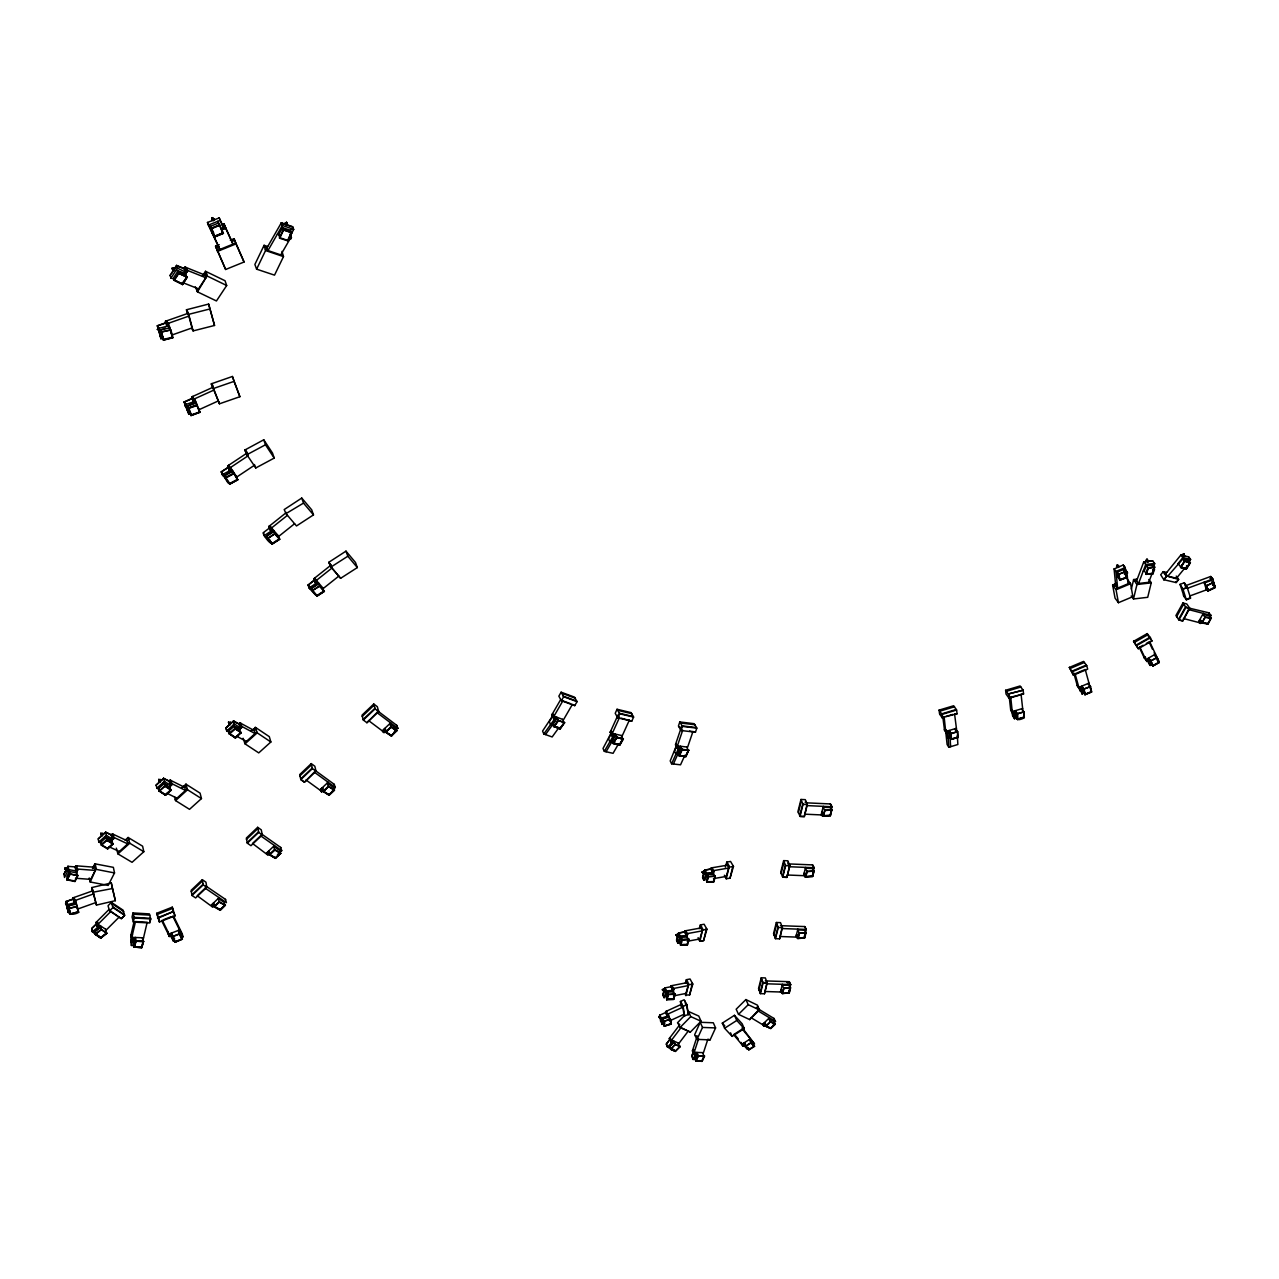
<?xml version="1.0" encoding="UTF-8"?>
<svg xmlns="http://www.w3.org/2000/svg" width="1279" height="1279" viewBox="0 0 1279 1279"><rect width="100%" height="100%" fill="white"/><g stroke="black" fill="none" stroke-linecap="round" stroke-linejoin="round"><path stroke-width="1.5" d="M1184.082 554.542L1184.69 556.109L1182.116 554.862L1183.714 553.663C1182.643 555.406 1186.384 557.58 1182.611 554.67M1184.13 555.869L1183.714 553.663M1184.29 556.413L1180.757 555.166L1182.915 557.564L1190.573 559.403L1188.719 562.392M212.442 218.325L212.09 220.548L212.218 217.654L214.408 219.62L212.218 217.654M213.465 220.787L213.209 219.237M133.016 912.934L132.073 916.995L133.368 922.063L149.755 922.99L150.714 918.93L149.371 913.893L133.016 912.934L134.311 917.986L133.368 922.063M133.991 922.015L130.81 935.7L131.641 939.777L133.112 939.857M130.746 942.255L131.897 937.347L143.536 937.827M132.169 937.203L130.794 942.063L131.401 945.453L133.448 945.565L135.366 937.395L136.166 941.232L143.184 941.6L142.369 937.763M133.448 945.565L134.871 939.521M142.784 941.024L147.197 922.223L135.494 921.567L131.705 937.859L135.206 938.051M1131.355 588.995L1133.658 579.547L1137.223 579.131M1148.798 579.499L1151.228 582.856L1147.711 597.309L1133.498 598.972L1136.951 584.503L1133.658 579.547M1146.24 574.271L1147.823 567.748L1154.585 566.965L1153.146 573.695L1146.24 574.271L1153.146 573.695M1146.384 574.463L1147.966 567.94L1154.745 567.157M1148.126 567.7L1146.671 574.031L1144.273 570.93L1146.272 565.67L1152.411 564.982L1154.266 567.348L1148.11 568.052L1146.272 565.67M1152.555 565.158L1152.923 563.639L1152.411 564.982M1153.738 567.46L1154.713 563.447L1145.744 564.455L1143.746 561.881L1152.715 560.873L1154.681 563.623M1152.699 573.536L1154.282 567.013M1153.003 573.504L1154.585 566.965M783.643 860.623L780.75 872.198L782.732 877.202L786.953 877.362L789.862 865.787L787.864 860.799L783.643 860.623L785.626 865.611L782.732 877.202L786.953 877.362L789.687 865.068M781.117 873.637L784.011 862.062M800.974 799.455L797.968 811.446L800.03 816.386L804.315 816.578L807.337 804.587L805.274 799.647L800.974 799.455L803.036 804.379L800.03 816.386L804.315 816.578L807.145 803.867M798.352 812.852L801.357 800.862M782.556 876.483L785.45 864.892M788.232 862.238L787.816 863.885L812.693 864.908L814.163 867.754L812.677 873.541M799.839 815.666L802.844 803.676M761.245 977.795L758.543 988.571L760.397 993.639L764.474 993.767L767.208 982.991L765.338 977.923L761.245 977.795L763.115 982.848L760.397 993.639M805.226 802.78L805.658 801.07M758.879 990.026L761.581 979.234M776.353 922.495L773.539 933.638L775.458 938.674L779.614 938.818L782.444 927.675L780.494 922.639L776.353 922.495L778.287 927.515L775.458 938.674M773.891 935.077L776.705 923.934M760.222 992.904L762.939 982.128M775.298 937.939L778.112 926.795M767.032 982.256L764.474 993.767M787.193 874.996L803.484 875.667L805.594 867.402M812.581 876.003L804.651 876.611L804.123 873.189L805.882 876.611L807.177 871.335M804.651 876.611L804.811 873.221M821.118 814.915L823.308 806.362M805.482 876.818L806.873 871.367L814.036 871.015L812.629 876.467L805.482 876.818L812.629 876.467M805.594 877.026L806.873 871.367M823.18 815.954L830.439 815.65L822.301 815.842L821.773 812.357L823.596 815.746L824.939 810.278M822.301 815.842L822.477 812.389M823.292 816.162L824.635 810.294L831.782 809.783L830.439 815.65M780.446 991.992L782.428 984.302L790.71 984.574L789.767 988.155M782.524 992.856L781.117 992.024L781.037 989.69L782.7 993.175L783.915 988.251M781.549 992.936L781.709 989.722M779.838 936.5L795.826 937.075L797.888 929.13M797.952 937.939L796.513 937.107L796.449 934.693L798.16 938.146L799.423 933.062M812.213 876.275L813.556 871.079L812.229 868.521L805.386 868.233L807.161 871.654L813.588 871.143M812.517 876.259L814.036 871.015M782.412 993.575L783.627 988.283L790.55 987.836L789.223 992.92L782.412 993.575L789.175 992.472M796.961 938.019L797.121 934.725M797.872 938.562L799.119 933.094L806.154 932.695L799.231 933.302L797.872 938.562L804.779 937.939L806.042 932.487M830.854 811.254L832.021 806.761L830.487 803.947L807.145 802.876M830.023 815.458L831.414 810.071M830.327 815.442L831.782 809.783M789.303 989.946L788.759 991.321M788.823 992.728L790.086 987.884M790.438 987.628L789.223 992.92M804.827 934.997L804.283 936.404M805.322 933.142L806.282 929.433L804.843 926.572L780.446 925.676M804.363 937.747L805.674 932.743M677.582 935.509L677.63 936.788L677.039 935.429M681.707 942.319L677.806 943.055L676.511 940.113L678.525 933.015L684.777 931.879M677.998 943.007L676.687 940.081L678.717 932.983L684.729 932.039L685.064 930.856M664.025 988.843L663.481 990.458L662.346 989.594L664.025 988.843L662.65 990.33L662.346 989.594M666.279 990.841L665 987.868L663.034 994.742L664.121 997.732L662.858 994.79L664.824 987.916L670.979 986.717M677.806 943.055L679.836 935.94L678.525 933.015M687.766 933.526L686.871 937.011L679.437 937.363L680.972 937.091L679.581 941.952L680.78 944.653L682.219 939.473M664.121 997.732L666.087 990.857L664.824 987.916M688.981 939.154L687.542 944.717L680.476 945.069L681.915 939.489L689.093 939.362L681.835 939.729M687.351 981.121L688.646 984.047L685.432 995.014L689.589 994.998L692.802 984.047L690.052 978.995L686.375 979.698L686.887 982.704L671.075 985.773L670.804 986.749L672.083 985.709L673.697 989.466L673.026 991.833L665.688 992.232L667.206 991.944L665.863 996.645L667.03 999.379L668.421 994.359M698.078 937.667L699.901 941.28L703.626 940.577L706.935 929.257L704.121 924.253L700.38 924.925L700.908 927.962L684.889 930.888L686.263 935.636L684.601 931.911L685.896 930.84M666.631 999.554L668.118 994.375L675.088 993.975L673.681 999.379L666.631 999.554L673.681 999.379M666.727 999.778L668.214 994.598M703.114 872.614L704.185 873.733L702.059 871.974L703.802 871.191L703.85 873.573M671.267 985.725L672.418 990.506L671.075 985.773M706.264 872.902L704.889 869.992L702.763 877.346L703.93 880.272L702.571 877.378L704.697 870.024L711.012 868.953M686.871 937.011L687.143 933.638L702.235 930.872L700.908 927.962M703.93 880.272L706.056 872.917L704.697 870.024M673.026 991.833L673.298 988.523L688.182 985.613L686.887 982.704M673.298 999.171L674.72 994.231L673.234 990.761L673.905 988.411M687.143 944.51L688.614 939.41L686.455 936.084M708.486 876.483L706.983 881.839L705.736 879.169L707.191 874.133L708.438 876.802M711.316 867.897L710.964 869.112L704.841 870.152M673.601 999.155L675.088 993.975M724.378 875.22L726.264 878.785L730.037 878.145L733.491 866.411L730.565 861.454L726.792 862.094L727.335 865.18L711.124 867.929L712.563 872.662L710.82 868.985L712.147 867.897M713.154 871.702L713.458 870.647L728.71 868.041L727.335 865.18M713.426 881.759L714.961 876.483L713.346 873.077L705.624 874.388L713.154 874.101L714.082 870.551M699.293 928.698L700.38 924.925M713.826 881.966L715.345 876.211L708.182 876.483L706.679 882.254L713.73 881.759M685.32 983.359L686.375 979.698M699.405 940.561L702.715 929.241L701.388 926.348M702.715 929.241L699.901 941.28L703.626 940.593L706.44 928.554M685.912 995.733L688.646 984.047M725.321 867.114L726.792 862.094M692.323 983.327L689.589 994.998M725.753 878.081L729.206 866.363L727.815 863.501M726.264 878.785L729.206 866.363M732.979 865.723L730.037 878.145M131.641 939.777L131.034 934.677M131.401 945.453L133.368 938.962M134.007 947.036L135.878 940.864L143.6 941.28L141.761 947.691L134.007 947.036L141.761 947.691M134.055 947.275L135.878 940.864M134.359 947.068L136.229 940.88M141.361 947.435L143.168 941.52M141.713 947.451L143.6 941.28M696.703 1037.701L692.419 1050.858L694.033 1054.615L695.184 1054.647L693.921 1050.139L692.754 1050.107M691.747 1056.486L693.634 1050.714M693.57 1050.89L692.419 1050.858L693.81 1050.73L691.811 1056.31L693.01 1059.428L694.641 1059.492L696.959 1052.441L698.478 1055.974L704.521 1056.086L702.107 1061.346L695.872 1060.93L698.27 1055.671L704.521 1056.086M679.804 721.948L678.43 726.024L681.067 730.501L695.44 732.212L696.831 728.135L694.177 723.69L679.804 721.948L682.442 726.408L696.831 728.135M681.067 730.501L682.442 726.408M676.991 744.73L674.577 751.221L675.888 754.29M673.378 763.995L680.684 747.847L677.167 746.584L682.698 730.197L680.652 729.957M677.678 754.498L680.476 746.265L682.139 749.702L679.517 755.489L678.238 752.835M692.978 731.428L687.654 747.112L677.39 745.913M1145.744 564.455L1138.55 583.464L1136.583 580.906L1143.746 561.881L1152.715 560.873M1148.734 582.297L1153.482 569.874M1116.535 566.405L1117.206 564.758L1118.326 565.654L1117.015 567.045L1118.821 566.293L1117.862 565.334M1117.063 566.485L1117.127 565.254L1117.318 566.725L1118.262 566.325M1117.015 567.045L1117.686 565.414L1118.821 566.293M1118.613 567.428L1117.974 565.942M684.857 755.313L680.54 764.81L671.587 763.803L670.212 760.925L676.703 744.906L678.478 748.551L677.199 748.407L675.776 743.723M671.587 763.803L678.893 747.639M617.054 709.269L615.215 713.33L617.789 717.839L631.778 721.132L633.617 717.087L631.027 712.595L617.054 709.269L619.628 713.778L633.617 717.087M610.195 732.212L611.97 731.604L610.722 731.316L613.121 736.176L611.874 735.889L610.195 732.212L618.045 714.897L619.372 717.759L611.986 734.066L615.407 735.681L606.07 751.748M617.789 717.839L619.628 713.778M611.538 732.307L603.017 748.455L604.327 751.349L613.057 753.331L618.636 743.691M609.811 741.884L608.596 738.798L611.746 732.355L610.291 732.02M679.053 755.649L681.915 749.334L688.694 750.118L685.928 756.64L679.053 755.649L685.928 756.64M679.165 755.857L682.235 749.366M700.237 1022.289L694.673 1034.695L697.055 1039.395L710.117 1039.859L715.585 1027.916L713.298 1022.784L700.237 1022.289L702.491 1027.437L697.055 1039.395M620.827 738.91L629.364 720.109M685.528 756.385L688.262 750.341L686.631 746.984M685.832 756.417L688.694 750.118M694.033 1054.615L692.706 1049.979M693.01 1059.428L695.536 1053.896M694.641 1059.492L697.167 1053.944L693.969 1052.921L698.558 1038.868L696.687 1038.804M698.558 1055.671L695.872 1060.93M701.739 1061.122L704.042 1056.086L702.539 1052.617M702.011 1061.122L704.425 1055.862M282.004 251.371L283.49 256.615L274.521 275.145L256.615 269.166L265.552 250.54L264.098 245.296L267.679 246.511M283.762 229.66L279.925 237.766L278.678 234.585L277.383 234.137M290.445 230.492L291.388 228.557L290.381 230.316L291.356 232.762M287.439 240.708L291.5 232.33M287.919 241.044L291.884 232.458L283.378 229.533L279.414 238.134L287.839 240.836M281.332 222.802L282.371 225.456L267.966 250.556L266.959 247.886L281.332 222.802L292.571 226.687L293.642 229.341L289.374 238.15L290.972 238.693L290.205 234.121M66.06 869.336L66.844 867.786L64.701 868.233L66.524 870.503L65.133 869.096M67.883 866.347L68.474 869.544L64.542 877.458L63.95 874.26L67.883 866.347L75.301 866.922M69.514 871.271L66.812 876.691L67.355 879.648L70.057 874.228L69.514 871.271L67.675 871.143L76.212 872.79L77.571 870.072L76.772 865.867M70.185 873.877L66.908 880.016L69.833 873.813L78.003 875.619L69.706 874.085M75.205 867.098L75.861 865.803M89.226 877.986L90.201 881.982L108.155 885.436L114.518 872.933L113.367 867.354L94.838 863.805L94.646 867.242L75.637 865.771L75.845 870.983L75.077 866.906L76.244 867.13M76.212 872.79L76.82 870.184M77.491 875.651L76.756 871.814L78.115 869.112L95.27 870.407L94.646 867.242M74.63 881.263L77.475 875.571M66.86 879.776L75.013 881.567L77.955 875.38M92.472 868.505L94.838 863.805M93.047 868.553L95.429 863.853M89.85 881.167L96.181 868.601L95.541 865.435M90.201 881.982L96.181 868.601M1182.947 602.969L1175.929 615.535L1178.902 619.931L1182.755 620.923L1189.806 608.356L1186.8 603.976L1182.947 602.969L1185.953 607.349L1189.806 608.356M1176.6 616.75L1183.619 604.184M1178.567 619.324L1185.617 606.742M1183.427 618.524L1198.247 622.361L1203.299 613.408L1211.085 615.439L1209.31 618.572M1201.029 622.377L1200.405 623.497L1198.887 622.537L1199.766 619.691L1202.18 622.777L1207.824 623.672M1199.526 623.353L1201.029 620.667L1200.389 619.851M1205.314 617.07L1201.86 623.145L1205.058 617.022L1211.389 618.205L1205.17 617.341L1202.804 614.304L1209.007 615.934L1210.877 618.301L1207.632 623.88M1201.7 622.953L1208.047 624.12L1211.245 618.013M264.098 245.296L254.873 264.449L256.615 269.166M278.678 234.585L282.659 227.646L290.381 230.316M293.515 229.58L292.571 226.687M290.093 234.329L290.972 238.693M280.788 254.889L290.637 237.846L289.038 237.286M561.129 692.195L558.843 696.176L561.369 700.716L574.751 705.64L577.053 701.659L574.495 697.119L561.129 692.195L563.671 696.735L577.053 701.659M554.558 719.118L551.761 714.993L560.666 699.597M561.369 700.716L563.671 696.735M553.072 715.217L542.568 731.06L543.799 733.97L552.16 736.96L558.987 727.511M545.478 734.578L556.861 718.846L553.599 716.879L562.856 700.86M550.514 724.697L549.378 721.596L553.263 715.297L551.873 714.785M611.874 735.889L612.401 734.993L615.407 735.681M604.327 751.349L613.648 735.281M613.041 743.435L616.702 737.152L623.385 738.894L619.739 745.161L613.137 743.659L616.798 737.375L623.385 738.894M613.344 743.499L616.99 737.232M619.34 744.874L622.841 738.878M612.321 740.637L613.536 743.307L619.532 744.682L622.873 738.942L621.274 735.489M623.289 738.67L619.739 745.161M1180.501 567.444L1184.466 561.033L1190.397 562.6L1186.432 569.011L1180.645 567.636L1184.722 561.097M1186.432 569.011L1180.981 567.284L1184.61 561.433L1182.723 559.067L1167.759 576.189L1163.235 571.649L1160.692 574.783L1163.858 579.707L1176.072 582.569L1178.63 579.435L1176.232 576.094M1188.127 560.506L1189.038 559.035L1187.983 560.33L1182.723 559.067M1186.017 568.755L1189.982 562.36M1186.272 568.819L1190.397 562.6M171.898 268.318L174.376 268.238L171.898 268.318L173.976 270.764M174.344 279.286L171.018 277.975L170.155 275.241L176.55 265.424L184.352 268.542M171.434 273.738L176.79 265.52L177.669 268.254M171.018 277.975L177.429 268.142L176.55 265.424M186.206 267.535L187.373 271.116L185.183 274.489L176.134 270.109L185.663 273.914L186.734 277.191L182.321 283.922L174.472 280.133L179.076 273.003M185.023 267.055L186.158 270.524L185.231 271.931L184.112 268.462L185.023 267.055L204.928 275.049L205.839 277.751L187.102 270.253L186.19 271.644M185.263 267.151L184.192 268.766L176.646 265.744M185.663 273.914L187.869 270.556M182.082 284.178L186.702 277.127L178.868 273.402L178.069 270.876L173.672 277.607L174.472 280.133M187.294 276.967L182.513 284.562L187.294 276.967L178.708 272.811L173.864 280.229L182.513 284.562M202.466 275.944L205.519 271.292L225.04 280.74L226.687 285.505L216.439 300.965L197.478 291.852L195.303 286.816M204.928 275.049L206.383 272.827L205.519 271.292M197.062 291.084L207.294 275.529L206.383 272.827M197.478 291.852L207.294 275.529M553.359 718.686L553.999 717.807L552.336 713.986L553.583 714.545M543.799 733.97L555.182 718.238M553.775 726.456L558.236 720.317L564.551 722.603L560.186 728.95L553.775 726.456L560.186 728.95M553.871 726.68L558.523 720.413M559.802 728.63L564.071 722.763L562.584 719.342M560.09 728.726L564.551 722.603M669.956 1037.813L671.795 1042.673L669.285 1038.5L679.804 1024.655L677.486 1022.8L684.489 1015.542M670.324 1038.74L666.247 1044.112L667.494 1047.069L674.081 1049.723M681.067 1027.597L671.155 1040.642L673.777 1042.561L668.789 1047.629L673.777 1041.074L675.296 1044.623L680.204 1046.606L675.472 1051.418L670.58 1049.308L675.232 1044.256L680.204 1046.606M688.438 1030.858L678.957 1043.328L671.555 1040.099M1165.777 573.631L1180.885 555.006L1188.543 556.845L1190.573 559.403M1177.671 564.007L1182.915 557.564M1145.808 560.634L1147.023 559.131L1146.304 561.273L1145.808 560.634L1147.583 560.442L1147.998 561.913L1146.512 559.978M1188.543 556.845L1190.461 559.578M1176.488 578.236L1185.185 567.604M186.238 403.748L184.863 406.067L186.446 404.452M680.028 1027.549L690.74 1016.613L688.486 1011.449L698.782 1016.07L701.052 1021.218L690.34 1032.105L680.028 1027.549L678.334 1023.999M670.883 1042.273L671.555 1041.586L669.908 1037.685M667.494 1047.069L672.482 1041.985M670.58 1049.308L675.456 1044.351M675.152 1051.098L680.124 1046.382M109.578 910.888L112.936 907.546L111.369 902.382L108.028 905.724L109.578 910.888L121.313 918.642L124.655 915.316L123.072 910.152L111.369 902.382M101.313 929.785L100.561 925.932L93.783 932.727L100.21 927.515L97.492 924.829L110.953 911.335M97.939 922.463L96.9 921.775L97.859 927.259L96.021 922.479L108.971 909.513M96.069 924.461L91.864 928.378L92.472 931.624M119.347 916.883L106.461 929.785L98.035 924.285M745.881 999.57L736.176 1009.211L738.511 1014.343L749.67 1019.603L759.39 1009.994L757.408 1005.134L745.881 999.57L748.247 1004.67L759.39 1009.994M738.511 1014.343L748.247 1004.67M756.433 1007.82L757.823 1006.445M759.166 1009.339L749.67 1019.603M750.853 1017.572L762.476 1024.591L769.398 1017.748M764.97 1025.294L764.107 1026.142L762.971 1024.879L764.554 1022.529L766.185 1026.03L770.342 1021.921L768.711 1018.436L773.571 1021.361L774.834 1024.047L770.422 1028.284M763.403 1025.806L765.481 1023.76L765.05 1022.832M765.833 1026.286L770.741 1028.604L775.314 1024.095L770.629 1028.38L765.833 1026.286L770.518 1021.649M773.06 1023.808L775.49 1021.425L773.971 1018.436M311.245 763.611L299.702 774.594L300.837 779.582L304.45 782.204L316.009 771.205L314.826 766.233L311.245 763.611L312.412 768.583L316.009 771.205M373.756 703.994L362.021 715.169L363.332 720.045L366.913 722.731L378.68 711.556L377.321 706.695L373.756 703.994L375.099 708.854L378.68 711.556M299.846 775.905L311.405 764.922M362.213 716.448L373.964 705.257M300.757 778.927L312.332 767.928M363.236 719.406L375.003 708.214M312.412 768.583L300.837 779.582L304.45 782.204L314.282 772.132L335.338 787.48L332.46 790.198M363.332 720.045L375.099 708.854M378.568 710.916L366.913 722.731M202.322 879.68L191.163 890.28L192.01 895.476L195.639 897.938L206.814 887.338L205.935 882.158L202.322 879.68L203.185 884.86L192.01 895.476M257.671 827.321L246.335 838.081L247.327 843.181L250.94 845.691L262.291 834.931L261.268 829.847L257.671 827.321L258.694 832.405L262.291 834.931M191.226 891.655L202.386 881.055M246.447 839.424L257.782 828.648M191.978 894.788L203.153 884.173M247.279 842.493L258.63 831.718M247.327 843.181L258.694 832.389M206.782 886.651L197.206 895.732L211.994 906.603L213.881 906.14M262.227 834.26L252.507 843.485L267.247 854.596L269.134 854.148M382.229 730.837L390.623 722.891M306.017 779.982L319.862 790.022L328.111 782.204M322.644 790.966L321.621 791.941L320.453 790.438L322.34 787.672L323.475 791.333L328.431 786.633L327.28 782.988L333.068 787.193L333.947 790.006L328.719 794.835M384.196 731.236L385.059 731.796L384.004 732.771L382.821 731.284L384.755 728.454L386.002 732.036L391.038 727.271L389.791 723.69L395.515 728.023L396.49 730.773L391.438 735.457M320.757 791.413L322.932 788.104M383.156 732.227L385.666 729.845L385.331 728.902M385.459 732.036L391.022 726.792L396.97 730.629L391.518 736.08L385.459 732.036L391.518 736.08M323.011 791.557L328.399 786.169L334.506 790.07L329.055 795.218L322.947 791.333M385.539 732.259L391.278 726.952M323.443 791.253L328.655 786.329M394.284 731.652L397.801 728.311L396.746 725.337L377.449 710.756M211.163 905.196L219.125 897.65M266.384 853.205L274.473 845.547L281.732 850.647L277.479 854.644M391.182 735.697L396.474 730.693M211.754 905.596L213.545 902.926L214.488 906.715L219.492 901.887M266.975 853.605L268.814 850.903L269.837 854.628L274.713 850.023L273.658 846.314L279.462 850.391L280.261 853.237M329.055 795.218L334.506 790.07M211.994 906.603L214.392 904.333M267.247 854.596L269.405 851.318M269.309 854.628L274.665 849.576L280.804 853.317L275.465 858.353L269.309 854.628L275.465 858.353M269.373 854.868L274.921 849.72M219.844 909.929L224.864 905.196L224.161 902.366L218.325 898.418L219.269 902.191L225.136 905.34M275.145 857.969L280.245 853.157M275.401 858.129L280.804 853.317M220.164 910.312L225.376 905.116L220.164 910.312L213.961 906.715L219.237 901.727L225.424 905.356M159.299 780.973L160.786 779.614L158.868 780.222M159.779 781.245L160.323 779.71M102.912 833.412L101.441 834.739L100.801 833.253L102.912 833.412L101.601 835.523L100.977 833.732M156.981 788.328L156.086 785.13L163.6 778.303L169.292 781.149M163.776 778.383L156.086 785.13M102.48 843.74L98.851 842.078L98.211 838.896L105.613 832.181L111.401 834.883L112.456 833.924M229.069 723.738L230.572 722.363L229.277 724.49L228.493 722.155L230.572 722.363M98.851 842.078L106.269 835.347L112.984 839.376M230.236 722.843L229.66 723.274M229.58 723.994L230.124 722.459M230.22 732.787L226.719 730.917L225.887 727.879L233.529 720.94L239.093 723.946L240.18 722.971M226.895 731.012L226.063 727.959L233.689 721.036L234.553 724.106M171.066 780.526L172.041 784.619L169.468 786.953L171.802 783.627L185.487 790.454L184.736 787.368L170.187 780.094L169.116 781.053L170.075 785.018M170.363 780.174L169.116 781.309L163.6 778.543M159.204 791.03L164.895 785.866L171.258 790.07L165.583 795.218L159.204 791.03L165.583 795.218M159.267 791.253L165.167 786.041M101.169 844.875L106.781 839.807L113.207 843.868L107.612 848.936L101.217 845.115L106.828 840.047M226.719 730.917L234.377 723.994L233.529 720.94M107.052 839.967L101.712 844.891L101.121 841.966L106.205 837.345L106.812 840.271L112.648 843.772L107.292 848.537M112.76 838.369L113.831 837.409L127.74 843.884L127.069 840.735L112.28 833.844L113.128 837.873L112.072 838.832L111.225 834.787L112.136 835.347M165.247 794.803L170.667 789.91L169.787 786.249L172.377 783.915M240.004 722.875L241.091 726.76L240.004 727.735L238.917 723.866L240.004 722.875L254.217 730.549L255.081 733.57L241.715 726.376L239.365 729.717L241.987 727.351L240.852 723.338M112.648 843.772L111.865 839.967L114.391 837.665M229.197 733.666L234.968 728.438L241.171 732.563L235.48 738.015L229.197 733.666L235.48 738.015M111.865 839.967L104.782 836.69L111.497 840.719L114.039 838.416L113.16 834.244M229.261 733.906L235.24 728.614M238.917 723.866L240.9 723.466M165.519 794.978L171.258 790.07M113.16 843.628L107.612 848.936M235.144 737.599L240.644 732.627L239.637 729.046L242.259 726.664M235.416 737.775L241.171 732.563M181.778 787.704L186.19 784.331L200.084 793.14L201.458 798.576L189.516 809.335L175.559 800.59L174.488 796.641M183.536 786.729L186.19 784.331M125.166 840.143L128.108 837.473L142.608 846.186L143.824 851.718L132.057 862.318L117.94 853.892L116.325 848.137M184.736 787.368L186.446 785.818L185.759 784.107M127.069 840.735L128.747 839.216L128.108 837.473M175.223 799.727L187.198 788.903L186.446 785.818M251.18 730.948L255.656 727.527L269.309 736.656L270.86 741.98L258.742 752.899L245.024 743.834L243.09 738.255M252.954 729.957L255.656 727.527M175.559 800.59L187.549 789.767L187.198 788.903M117.62 853.013L129.419 842.349L128.747 839.216M254.217 730.549L255.944 728.982L255.224 727.287M117.94 853.892L129.739 843.229L129.419 842.349M244.657 742.987L256.823 732.004L255.944 728.982M245.024 743.834L257.191 732.851L256.823 732.004M157.349 329.502L159.124 327.952L157.349 329.502L159.683 329.998M158.82 330.142L159.14 331.181M96.804 926.572L97.684 925.868L100.21 927.515M99.682 936.548L92.312 931.767L98.739 926.556M95.19 934.294L101.313 929.337L106.924 933.206L100.801 938.146L95.19 934.294L100.801 938.146M95.238 934.533L101.569 929.497M100.513 937.747L106.365 932.999L105.613 929.225M100.753 937.907L106.924 933.206M268.894 526.452L271.004 531.201L268.894 526.452L286.48 512.431M287.439 515.309L270.876 528.515L273.354 531.968L265.377 537.148L273.738 530.497L274.873 533.982L279.414 539.178M269.086 526.293L270.141 527.492L263.17 532.767C262.93 535.501 273.386 548.083 269.725 539.898M294.618 523.687L278.79 536.333L271.548 527.971M328.719 562.344L345.985 551.137L355.498 562.488L357.337 567.572L340.614 578.316L331.021 567.013L328.719 562.344L331.117 565.158M313.707 578.843L315.833 583.576L313.707 578.843L330.957 565.142L329.582 563.527M315.321 594.783L309.054 587.94L308.079 584.999L314.778 579.691M331.964 568.036L315.721 580.954L318.119 584.295L310.285 589.347L318.471 582.84L319.67 586.358M338.823 576.11L323.299 588.452L316.393 580.426M658.989 1017.54L660.396 1016.453L660.603 1017.684L658.685 1016.789L660.092 1015.718L660.476 1017.237M659.277 1017.093L659.82 1016.102L659.085 1016.661L660.124 1017.476M658.685 1016.789L660.284 1016.949L660.364 1018.532L659.948 1017.045M1182.899 555.054L1183.746 554.431M1182.627 555.502L1184.226 554.303M67.291 903.278L65.661 904.461L67.147 902.478M66.78 904.397L66.092 904.349M286.816 222.882L284.577 223.649L286.56 222.226L287.056 225.072L286.096 224.385L287.056 225.072M254.089 465.476L236.823 476.987L230.444 467.554L229.692 468.05L231.915 471.807L223.249 476.443L232.362 470.384L237.446 479.721M248.03 455.052L244.705 450.096L263.762 439.784L272.507 453.07L274.218 458.074L255.784 467.97L254.409 464.517M227.662 465.924L229.612 470.784L227.662 465.924L246.831 453.182L244.705 450.096M227.966 482.886L221.235 471.919L228.461 467.107M228.813 467.155L221.459 471.759L222.354 474.669M230.444 467.554L247.758 456.011L246.831 453.182M226.847 480.137L223.777 475.164M301.748 498.059L284.194 509.57L286 513.614L303.507 503.095L301.748 498.059L311.724 509.857L313.483 514.893L296.488 525.957L286 513.614M269.789 527.492L270.876 526.788L269.965 525.749M270.093 530.161L271.18 529.442L269.933 525.621M264.113 535.677L272.091 530.497M267.439 538.603L274.953 533.455L279.813 539.178L272.235 544.103L267.359 538.379L272.235 544.103M267.583 538.635L275.177 533.695M271.947 543.639L279.19 538.923L278.071 535.501M272.155 543.879L279.813 539.178M331.021 567.013L347.824 556.221L345.985 551.137M314.57 579.851L315.641 579.163L314.778 578.156M314.97 582.569L316.041 581.881L314.73 578.028M309.054 587.94L316.904 582.888M312.284 590.626L319.75 585.83L324.386 591.346L316.936 596.142L312.284 590.626L319.958 586.07M316.648 595.678L323.779 591.09L322.596 587.653M722.299 1023.12L734.466 1015.318L742.188 1023.824L744.25 1028.604L732.116 1036.374L724.601 1028.252L722.299 1023.12L724.809 1025.822M724.601 1028.252L736.784 1020.45L744.25 1028.604M744.01 1027.98L733.602 1034.631L742.044 1044.815L744.282 1042.737L747 1048.812L748.519 1047.837M741.692 1044.399L750.341 1038.868M744.634 1043.152L745.049 1044.08L742.459 1045.742L744.01 1045.567M745.753 1045.646L748.998 1049.595M745.449 1046.19L751.157 1042.529L754.546 1046.334L748.839 1049.979L745.545 1046.414L751.301 1042.689L754.546 1046.334M748.599 1049.611L754.45 1046.11M1133.578 641.323L1147.199 633.617L1150.413 637.757L1151.947 641.019L1138.31 648.725L1133.578 641.323L1138.31 648.725M1134.425 642.362L1148.046 634.656M1136.328 644.952L1149.981 637.246M1136.759 645.479L1150.413 637.757M1137.894 648.197L1143.09 645.271M1146.336 643.433L1149.581 641.594L1158.614 660.651L1156.6 657.886M1144.209 657.63L1145.424 656.942M1145.648 657.486L1144.513 658.333L1139.461 647.75M1145.808 659.596L1155.513 654.113M1148.318 662.554L1150.125 665.448L1151.819 664.488L1148.974 658.477L1146.048 660.124L1139.829 647.11M1149.581 659.324L1146.671 660.955L1148.19 660.987M1150.604 660.987L1157.175 657.55L1150.604 660.987L1152.891 666.087L1159.286 662.474L1157.031 657.358M1152.651 665.688L1158.806 662.298L1157.015 659.884M1152.731 665.895L1159.286 662.474M263.762 439.784L265.456 444.772L246.927 454.716L245.568 451.279M228.813 469.601L229.996 468.961L228.797 465.172L229.628 466.483M222.13 474.797L230.796 470.144M221.235 471.919L229.644 484.165L237.878 479.737L233.593 473.294L225.344 477.722L233.785 473.582M233.449 473.854L225.919 477.898L225.088 475.228M229.389 483.654L237.255 479.433L236.183 476.044M1208.031 591.17L1206.353 585.91L1213.371 582.329L1215.05 587.605L1207.888 590.978L1215.05 587.605M1213.531 582.521L1206.353 585.91M1212.828 585.206L1214.442 584.391L1212.684 585.031M1207.488 589.491L1208.495 588.979M1214.65 585.83L1212.828 578.987L1210.781 576.445L1185.457 585.75L1187.472 588.308L1212.828 578.987M1207.808 590.754L1214.826 587.173M669.509 1020.946L683.945 1014.311M680.412 1001.489L682.65 1005.758L684.153 1015.718L688.374 1014.679L686.887 1004.718L684.153 999.778L680.412 1001.489L681.163 1006.477M681.387 1002.832L681.595 1004.255L665.56 1011.609L667.302 1016.261L665.688 1012.504L666.567 1011.305L668.501 1017.205L661.083 1019.475L668.725 1015.974L670.228 1019.523M662.074 1024.367L659.644 1015.27L665.879 1012.408M684.649 1016.389L683.146 1006.429L686.887 1004.718M660.635 1021.489L659.836 1015.19M665.048 1023.008L661.882 1024.447L660.891 1018.228L668.309 1015.958M189.036 414.236L184.384 401.846L185.247 404.708M198.932 409.744L218.181 400.998M211.307 383.828L232.41 376.474L239.876 396.714L219.46 403.796L211.307 383.828L213.929 390.063L193.8 399.192L195.367 403.397L185.743 406.722L195.911 402.102L196.966 405.523L188.589 408.417L187.789 405.795L189.756 410.703M192.921 396.362L194.072 400.103L192.761 400.551L193.305 401.926L191.658 396.938L213.033 387.249M188.796 414.364L184.128 401.958L192.442 398.201L191.914 396.826M184.464 402.07L192.537 398.408M663.785 990.01L664.377 991.369L662.698 989.866L663.561 990.617M702.747 872.342L703.658 871.926M702.395 872.71L703.802 871.191M675.983 934.837L677.71 934.054L676.303 935.557L675.983 934.837L677.294 935.461M676.655 935.205L677.55 934.805M663.002 989.978L663.881 989.578M1069.388 667.43L1083.569 661.419L1086.718 665.592L1087.678 669.125L1073.481 675.168L1069.388 667.43L1073.481 675.168M1070.235 668.469L1084.432 662.442M1072.074 671.107L1086.287 665.064M1072.505 671.619L1086.718 665.592M1073.065 674.641L1085.231 669.477L1090.923 690.228M1078.868 687.399L1088.957 683.114M1077.174 685.32L1079.62 688.837L1082.642 687.542L1083.857 693.234L1082.098 693.985L1079.364 687.303M1073.736 672.914L1077.43 686.215L1079.78 689.605L1081.043 689.077M1083.713 689.141L1090.539 686.503L1083.713 689.141L1085.008 694.753L1091.674 691.923L1090.395 686.295M1084.816 694.321L1091.227 691.683M1084.864 694.545L1091.674 691.923M1114.089 568.963L1123.218 565.014L1125.184 567.604L1126.287 573.759M1125.184 567.604L1116.039 571.409L1117.622 588.132L1115.688 585.542L1114.089 568.819L1116.055 571.553M1118.901 574.223L1119.972 579.883L1117.622 576.765L1117.191 572.145L1123.458 569.539L1123.346 568.372L1124.177 572.928M1119.812 580.394L1118.597 574.351L1125.488 571.473L1126.687 577.532L1119.669 580.202L1126.687 577.532M1125.632 571.681L1118.597 574.351M1125.664 572.928L1126.959 572.4L1127.982 583.8M1124.465 574.527L1127.438 572.384L1126.144 572.928L1123.458 569.539M1116.583 577.213L1117.622 576.765M1119.621 579.947L1126.191 577.213M1127.087 578.811L1130.556 583.72L1132.874 596.669L1118.438 602.697L1115.048 598.124L1112.65 585.222L1116.231 583.336M1112.65 585.222L1116.263 583.704M1112.602 584.855L1113.609 586.406L1115.688 585.542M1113.609 586.406L1115.544 588.995L1130.044 582.936M1118.438 602.697L1116.055 589.779L1130.556 583.72M219.237 244.689L215.543 246.176L225.648 269.485L244.065 262.003L234.009 238.693L230.316 240.18M211.866 219.892L214.169 218.949M208.493 225.328L207.47 222.45L219.237 217.926M219.796 225.264L211.387 228.749L210.523 226.287L218.533 223.026L219.412 225.488M210.811 228.493L219.636 224.912L223.409 233.322L214.6 236.903L210.875 228.685L219.636 224.912M223.889 223.777L222.242 224.449L223.457 227.838L225.12 227.166L223.889 223.777L232.986 244.129L225.328 227.486L221.347 229.101M222.066 224.752L223.985 223.985M222.77 225.616L224.417 224.944M212.33 233.577L213.673 233.034L210.523 226.287M221.651 229.964L225.648 228.174M214.376 236.343L222.77 232.938L221.651 229.788M222.802 233.002L214.792 236.247L211.211 228.333M216.183 247.902L218.821 246.831L219.764 249.501L208.397 225.12L220.084 220.372L223.985 229.021M232.027 241.459L234.665 240.388L234.009 238.693M217.11 250.572L235.624 243.058L234.665 240.388M217.43 251.435L235.96 243.921L244.065 262.003M174.871 941.776L181.89 939.01L178.405 930.377L179.284 934.182M175.047 942.239L182.353 939.106L175.047 942.239L172.105 936.644L179.476 933.75L182.401 939.346M156.646 913.302L172.281 907.163L175.079 915.844L159.411 921.983L156.646 913.302L157.829 915.7M156.837 914.581L172.505 908.442L172.281 907.163M157.541 917.746L173.225 911.591L172.505 908.442M157.637 918.386L173.225 911.591M163.152 919.841L171.146 916.707M168.38 934.309L179.524 929.945M170.699 936.148L168.892 935.924L172.233 934.613L174.615 939.01M172.153 936.883L179.588 933.974M1180.053 584.359L1184.338 582.776L1187.312 587.493L1183.011 589.059L1180.053 584.359L1184.034 596.494L1186.352 599.771L1190.637 598.204L1186.992 586.773M1183.011 589.059L1187.312 587.493M1207.072 588.148L1205.713 587.589L1208.159 590.658L1206.641 585.766M1189.854 595.95L1207.12 589.619L1207.776 590.45M95.685 902.622L77.731 909.033L75.525 900.368L93.527 893.941L91.768 887.562L111.289 882.958L115.35 900.672L96.469 905.084L91.768 887.562M74.454 898.657L74.182 897.57L74.933 901.663L73.718 901.951L74.006 903.022L72.967 897.858L92.919 890.776L92.488 889.033M66.524 904.765L65.948 901.535L68.251 912.423L65.709 901.615L73.479 898.849M65.98 901.695L73.527 899.025L73.207 897.762M75.525 900.368L75.605 904.269L66.684 906.347L73.702 903.853M68.251 912.423L67.899 909.113M165.519 328.207L158.74 330.59L168.876 328.016L167.629 323.555L188.86 316.105L186.462 309.758L208.637 304.066L214.536 325.458L193.097 330.909L191.77 327.536M160.467 335.977L161.026 338.855L157.605 325.633L158.436 328.431M171.738 335.082L192.026 327.936M166.814 320.901L167.229 322.388L165.854 322.74L165.439 321.253L187.997 313.355M161.026 338.855L157.333 325.729L166.11 322.644M157.669 325.873L166.174 322.884L165.71 321.173M212.186 385.059L213.529 388.48L234.041 381.382L239.876 396.714M184.975 404.803L194.616 401.478M188.045 408.161L197.206 404.979L188.045 408.161L190.971 415.579L200.052 412.19L190.971 415.579M190.779 415.036L199.524 411.998M664.137 1025.79L670.899 1023.792M670.468 1019.155L671.203 1023.839L664.265 1026.222L671.299 1024.063L670.564 1019.363L663.417 1021.313L664.265 1026.222M667.158 1015.382L668.166 1015.062M670.564 1019.363L663.417 1021.313M942.047 717.631L957.076 713.778L956.596 710.021L953.67 705.752L939.074 710.117L939.569 713.858L942.047 717.631L944.142 717.007L947.115 744.506L948.794 747.24L957.859 744.506L957.347 735.665M944.51 730.069L945.805 729.685M942.703 716.16L944.541 730.245L945.836 729.861M946.012 731.428L956.404 728.311M946.092 732.036L949.21 731.108L949.753 731.972L950.617 746.696M944.414 729.302L946.636 732.915L949.753 731.972M944.541 730.245L946.684 733.746L947.979 733.347M951.256 739.518L950.793 733.554L957.667 731.492L958.115 737.455L951.128 739.31L958.115 737.455M951.128 733.714L957.683 731.732M1012.217 709.797L1012.68 715.84L1014.455 718.734L1016.261 718.19L1016.07 712.115L1015.494 711.252L1012.408 712.179M1017.381 719.198L1023.871 717.247M951.112 739.07L957.667 737.104M1017.381 719.438C1035.526 711.955 1011.417 727.383 1017.189 713.666L1024.143 711.827L1017.333 713.858L1017.508 719.645M939.074 710.117L939.889 711.156L954.486 706.791M1005.614 690.276L1008.236 693.985L1023.152 690.196L1023.568 693.937L1009.083 698.27L1006.029 694.033L1005.614 690.276L1020.082 685.976L1022.72 689.669M939.889 711.156L941.568 713.874L956.18 709.509M1023.152 690.196L1008.236 693.985M940.369 714.913L956.596 710.021M1008.651 697.742L1023.568 693.937M945.884 716.48L952.839 714.401M1012.328 711.572L1022.64 708.486M1010.65 709.493L1012.968 713.042L1016.07 712.115M1009.179 696.336L1010.746 710.437L1013 713.874L1014.279 713.49L1012.776 711.188M1006.477 691.315L1020.946 686.999M163.2 339.527L172.409 337.192M163.36 340.102L172.985 337.64L170.842 329.838L161.138 332.076L163.36 340.102L172.985 337.64M187.358 310.989L188.684 314.346L210.236 308.878M168.3 325.937L158.164 328.511L157.333 325.729M170.874 329.982L161.138 332.076M70.105 913.846L78.211 911.943M70.217 914.341C91.768 906.523 64.925 921.951 68.698 908.378L77.188 906.395L78.69 912.359M93.111 892.214L112.424 888.537L111.289 882.958M66.3 904.829L75.205 902.75M77.252 906.667L68.698 908.378M64.861 869.017L66.844 867.786M673.425 995.909L685.88 993.447M689.125 984.766L692.818 984.047M687.239 941.296L699.869 938.962M703.21 929.945L706.951 929.257M713.474 878.625L726.248 876.419M729.717 867.066L733.491 866.427M1133.514 579.963L1137.063 579.563M1134.553 581.13L1136.583 580.906M1136.503 583.704L1150.764 582.057M1136.951 584.503L1151.228 582.856M1143.25 571.042L1144.273 570.93M1146.304 573.999L1152.811 573.328M1147.519 560.985C1145.281 561.017 1147.966 559.866 1147.998 561.913M1146.304 561.273L1148.078 561.081L1147.247 559.562L1147.839 560.618M783.739 988.491L790.55 987.836M781.805 991.992L782.78 991.896M797.217 937.027L798.208 936.947M797.824 938.099L804.731 937.491M797.76 938.338L804.667 937.731M804.907 875.571L805.914 875.491M824.747 810.518L831.91 810.007M822.589 814.787L823.596 814.707M823.244 815.698L830.391 815.187M1209.966 578.508L1211.677 578.412L1211.165 577.772M223.457 475.26L224.353 475.196M668.054 994.614L675.184 994.199M666.695 999.315L673.362 998.947M672.706 989.514L673.697 989.466M666.087 990.857L673.425 990.442M688.646 939.473L682.171 939.793L680.972 937.091M680.444 944.605L687.239 944.35M686.551 934.629L687.574 934.581L685.832 930.712M679.836 935.94L687.271 935.588M706.647 881.791L713.538 881.583M712.867 871.623L713.89 871.575L712.083 867.77M706.056 872.917L713.586 872.63M708.102 876.739L715.345 876.211M765.274 980.913L789.303 981.68L790.71 984.574M766.649 983.807L782.428 984.302M764.698 991.497L781.117 992.024M694.161 1052.345L703.466 1052.649L707.879 1039.203L710.117 1039.859M694.369 1053.864L697.167 1053.944M695.968 1060.707L702.107 1061.346M695.408 1035.878L697.279 1035.942M778.287 927.515L782.444 927.675M806.282 929.433L781.853 928.538L779.614 938.818M702.491 1027.437L715.585 1027.916M785.626 865.611L789.862 865.787M789.271 866.73L814.163 867.754M804.555 814.163L821.821 814.947M803.036 804.379L807.337 804.587M806.713 805.594L832.021 806.761M131.913 938.882L135.43 939.074M135.926 941.104L143.648 941.52M134.087 946.78L141.457 947.243M131.066 934.805L132.52 934.885M130.842 935.493L132.313 935.573M133.432 914.197L149.803 915.14M134.103 917.363L150.49 918.306M134.311 917.986L150.714 918.93L149.531 922.351M75.509 878.257L90.745 879.376M100.961 834.036L103.071 834.196M63.95 874.26L68.107 866.379L68.698 869.592M158.964 780.398L158.676 779.439L160.786 779.614M160.435 780.174L159.235 779.614M159.475 780.877L160.275 782.093L159.667 780.798M228.701 722.923L230.78 723.131M186.142 405.651L185.231 405.555L185.903 404.244L185.087 405.091L185.967 406.035M679.181 755.377L685.672 756.193M677.598 747.496L680.684 747.847M688.805 750.325L682.027 749.542L688.31 750.421M689.557 731.012L695.44 732.212M680.636 723.035L695.009 724.761M682.027 725.864L696.415 727.591M679.261 727.111L681.307 727.367L675.424 744.762L677.199 748.407M1200.15 622.233L1208.047 623.656M65.517 903.661L67.531 903.981M66.012 903.869L67.179 904.109M67.004 879.504L74.758 880.991M96.533 869.432L114.518 872.933M76.404 869.848L77.571 870.072M68.474 869.544L77.012 871.207M615.055 743.083L611.57 742.284L615.279 734.098L616.878 737.567M613.201 743.163L619.532 744.682M616.846 737.487L623.129 738.942M612.289 733.411L622.265 735.713M1163.235 571.649L1166.72 572.464M1164.018 573.216L1166.016 575.774L1178.231 578.652M619.212 713.218L633.201 716.528M617.373 717.295L619.372 717.759M621.034 718.158L631.778 721.132M1180.661 567.157L1186.193 568.484M617.885 710.373L631.858 713.682M1184.562 561.369L1190.078 562.696M1186.4 566.133L1187.488 566.389L1186.848 565.574M1209.071 612.865L1185.953 607.349L1178.902 619.931L1182.755 620.923L1188.463 609.539L1203.299 613.408M264.401 247.023L266.959 247.886M265.392 249.677L283.346 255.752M265.552 250.54L283.49 256.615M289.949 236.951L291.548 237.494M279.509 237.574L287.647 240.42M282.371 225.456L293.642 229.341M283.458 229.74L291.884 232.458M291.708 232.826L283.586 230.028L282.659 227.646M284.577 223.649L286.8 224.417L286.56 222.226M292.459 226.911L281.204 223.026L282.243 225.664M558.875 727.719L552.192 725.305L556.845 717.263L558.363 720.748L554.287 726.376L553.12 723.69M553.967 726.2L560.026 728.438M553.999 717.807L556.861 718.846M558.331 720.525L564.647 722.811M551.761 714.993L552.96 715.425M553.967 716.224L563.543 719.693L572.416 704.377L574.751 705.64M560.937 700.157L570.818 703.786M561.977 693.298L575.342 698.238M563.24 696.176L576.621 701.1M182.337 282.467L198.517 288.862M170.155 275.241L171.242 278.071M786.953 982.56L788.232 983.087M670.692 1048.876L675.36 1050.906M670.484 1049.084L675.472 1051.418M669.285 1038.5L670.484 1038.804L666.375 1043.952L667.622 1046.925M671.555 1041.586L673.777 1042.561M679.597 1026.941L690.34 1032.105M690.74 1016.613L701.052 1021.218M662.65 990.33L664.377 991.369M109.275 846.874L119.299 851.494M98.211 838.896L105.789 832.261L111.241 835.027M764.266 1024.959L770.837 1028.172M770.31 1021.537L775.314 1024.095M770.31 1021.841L775.01 1024.079M676.303 935.557L678.062 936.596M174.072 279.893L182.321 283.922M178.484 273.162L187.358 277.175M207.726 276.296L226.687 285.505M184.112 268.462L185.343 269.054M186.158 270.524L187.373 271.116M177.429 268.142L186.462 272.523M167.069 793.316L176.934 798.192M160.387 790.006L156.805 788.248L164.336 781.405L170.97 785.594M167.565 785.13L162.833 782.78L169.468 786.953M702.059 871.974L703.386 872.646M703.306 873.045L702.427 872.262M236.759 736.272L246.399 741.42M239.637 729.046L232.842 725.385L239.365 729.717M233.513 721.196L238.917 724.106M213.001 905.66L219.444 909.193M214.201 906.491L220.34 909.849M268.254 853.653L275.64 857.889M274.681 849.959L280.501 853.317M101.425 844.652L107.564 848.377M106.525 840.031L113.207 843.868M113.128 837.873L114.039 838.416M129.739 843.229L143.824 851.718M758.031 1008.779L774.115 1018.532M757.776 1010.714L775.49 1021.425M323.187 791.093L329.231 794.755M321.78 790.438L328.991 794.994M328.399 786.569L334.187 790.086M159.459 790.79L165.535 794.659M164.623 786.105L170.938 790.07M172.041 784.619L170.187 780.094M187.549 789.767L201.458 798.576M385.714 731.796L391.694 735.617M391.022 727.191L396.73 730.869M95.461 934.086L100.769 937.523M96.181 922.319L97.236 923.006M96.021 922.479L97.076 923.166L91.688 928.554L92.312 931.767M101.313 929.705L106.605 933.174M109.275 910.232L121.313 918.642L124.655 915.3L112.936 907.546M229.453 733.443L235.432 737.439M112.616 906.875L124.351 914.645M234.377 723.994L240.9 728.327M234.712 728.678L241.235 732.787M111.976 903.709L123.695 911.479M257.191 732.851L270.86 741.98M241.091 726.76L241.987 727.351M206.031 886.139L225.632 899.489M203.185 884.86L206.814 887.338M205.184 888.154L226.415 902.622L225.456 899.361M261.38 833.86L280.852 847.561M260.612 835.795L274.473 845.547M314.954 770.278L334.379 784.443M368.48 720.509L382.821 731.284M376.889 712.515L397.801 728.311M64.701 868.233L66.188 870.216M743.547 1045.055L747 1048.812M751.045 1042.849L754.178 1046.286M266.991 537.148L272.267 543.431M263.522 532.767L264.321 535.549M271.18 529.442L273.354 531.968M308.079 584.999L310.509 587.812M312.604 590.418L317 595.55M313.915 578.684L314.906 579.851L308.415 584.999L309.278 587.796M316.041 581.881L318.119 584.295M319.638 586.278L323.987 591.33M330.59 566.421L340.614 578.316M303.507 503.095L313.483 514.893M347.824 556.221L357.337 567.572M734.706 1034.631L738.319 1038.98M741.149 1042.401L742.939 1046.254M742.172 1027.661L754.562 1043.984L742.268 1029.083M1151.947 641.019L1149.597 637.901M1210.573 576.525L1212.62 579.067M1213.195 582.776L1211.293 580.41L1204.322 582.984L1206.768 586.054M1212.812 583.176L1214.858 585.734M1183.443 554.063L1184.066 554.958M1187.983 560.33L1189.87 562.696M1178.551 564.215L1180.981 567.284M1208.879 612.817L1211.085 615.439M957.076 713.778L954.566 713.874L956.884 731.988M941.568 713.874L942.463 718.158M1125.2 567.764L1123.218 565.014M1127.438 572.384L1124.928 569.091L1127.582 573.216M1117.191 572.145L1118.997 574.543M1131.212 595.934L1133.498 598.972M1156.871 657.806L1154.537 654.656L1156.2 658.141M1151.036 661.099L1148.974 658.477M1151.196 663.161L1152.987 665.592M1144.129 657.518L1146.975 661.659M688.374 1014.679L686.391 1004.047M1087.949 683.53L1090.188 686.727L1091.227 691.843M1084.112 689.301L1081.89 686.12L1083.857 693.234M1082.642 687.542L1082.05 686.695L1079.028 687.99L1075.079 673.793M1083.457 691.795L1085.168 694.257M225.696 477.531L229.74 483.462M227.886 465.78L228.685 466.963M229.996 468.961L231.915 471.807M246.495 454.125L255.784 467.97M245.296 449.696L247.502 453.006M1021.617 708.79L1023.744 712.035L1023.871 717.487M265.456 444.772L274.218 458.074M1017.556 713.89L1015.43 710.644L1016.261 718.19M1016.102 716.672L1017.732 719.166M951.16 733.778L949.13 730.485L950.105 738.031M949.913 736.512L951.464 739.038M830.279 803.931L831.798 806.745M831.446 810.135L830.039 807.529L823.1 807.225L824.923 810.614M170.283 935.381L173.32 941.008L172.617 937.827M172.441 936.516L175.335 941.872M172.105 936.644L174.999 941.999M179.252 934.118L182.018 939.25M812.485 864.908L813.956 867.754M1175.673 581.785L1176.072 582.569L1178.63 579.435L1166.016 575.774M804.635 926.556L806.074 929.417M162.433 920.512L168.316 932.455M161.554 920.464L168.668 934.901L171.722 932.999L172.585 936.82M173.32 912.231L175.079 915.844M173.736 916.404L182.337 934.006M172.745 916.084L183.057 937.187L182.242 933.83M789.111 981.68L790.502 984.558M790.134 987.948L788.839 985.294L782.236 985.07L783.899 988.555M1149.709 660.044L1151.819 664.488M1147.199 633.617L1148.734 636.878M1149.277 642.442L1152.523 649.3M1154.154 652.738L1156.68 658.045M712.723 873.173L713.154 874.101M703.962 872.118L704.185 873.733M703.85 872.486L703.45 871.511L702.97 872.87M215.543 246.176L225.648 269.485M207.47 222.45L218.821 246.831M762.955 1023.664L764.107 1026.142M218.533 223.026L217.75 221.315L222.93 233.29M222.338 224.656L219.141 217.718L220.196 220.612M754.082 1046.206L749.478 1039.427L751.077 1042.929M734.466 1015.318L736.784 1020.45M1190.317 597.485L1186.352 599.771L1182.691 588.34M730.565 1032.84L732.116 1036.374M225.12 227.166L225.632 228.333L224.385 224.832M1183.395 595.055L1184.034 596.494M687.542 944.717L680.476 945.069M678.717 932.983L680.044 935.94M677.246 935.349L677.726 936.436M676.463 934.773L676.879 935.7M1147.887 660.284L1150.125 665.448M1150.892 660.811L1153.034 665.735M1150.748 661.179L1152.891 666.087M681.595 1004.255L682.874 1007.197L667.766 1014.119L668.501 1017.205M1156.824 657.742L1158.854 662.442M667.206 991.944L668.389 994.662M695.105 1058.069L696.288 1060.787M663.689 989.147L664.073 990.09M662.81 989.546L663.225 990.458M102.192 835.539C102.624 835.107 100.849 832.245 102.656 834.34M678.206 1043.009L679.725 1046.558M663.785 1021.505L662.634 1018.771L664.456 1025.774L663.721 1021.218M659.644 1015.27L661.083 1018.164M669.796 1046.318L670.947 1049.052M1147.023 559.131L1147.583 560.442M158.676 779.439L159.475 781.741L159.012 780.334M286.88 223.841L286.656 222.882L286.784 224.017M286.032 223.841L286.496 225.376M188.429 408.017L191.195 414.972L190.411 412.334M184.128 401.958L187.933 411.518M285.121 223.409L285.297 224.321M194.616 398.824L200.116 412.414M196.934 405.443L199.668 412.334M191.658 396.938L192.202 398.313M211.946 383.54L213.273 386.945M213.529 388.48L219.46 403.796M235.624 243.058L235.96 243.921M223.409 233.322L214.6 236.903M396.57 725.209L397.625 728.183M213.753 218.773L212.746 218.101M324.386 591.346L316.936 596.142M311.932 588.036L312.843 590.738M232.41 376.474L234.041 381.382M214.536 325.458L208.637 304.066M184.895 273.61L185.183 274.489M269.517 540.058L270.461 542.967M267.071 535.805L267.935 538.491M218.117 400.359L219.013 403.173M173.848 268.382L174.232 269.245M173.352 269.277L173.672 270.301M172.217 268.878L172.665 269.757M237.878 479.737L229.644 484.165M334.203 784.315L335.338 787.48M1184.338 582.776L1185.457 586.342M223.857 474.701L224.464 476.188M320.821 789.351L321.621 791.941M198.501 408.656L199.556 412.078M195.095 402.485L195.367 403.397M166.782 320.789L167.901 324.45L166.51 324.802L166.925 326.273L165.439 321.253M168.876 328.016L169.468 326.816L172.505 337.544M1206.433 587.333L1207.12 589.619M1204.083 582.201L1206.417 589.891M1213.371 582.329L1214.89 587.413M1213.147 582.712L1214.602 587.557M185.919 405.443L186.238 406.498M161.666 332.396L160.898 329.822L163.632 339.495L162.865 336.921M159.14 329.998L157.829 329.231M280.677 847.433L281.732 850.647M1079.188 687.51L1080.243 691.331M267.391 852.469L268.126 855.107M229.836 723.195L230.124 724.809M229.453 723.546L229.596 724.745M229.277 724.49L228.493 722.155M168.492 323.251L171.402 333.915M188.684 314.346L193.097 330.909M188.237 313.723L192.649 330.286M186.462 309.758L187.437 313.419M69.066 908.298L70.489 913.846L69.945 910.872M65.709 901.615L67.659 909.193M69.498 909.129L68.602 905.66L69.146 908.634M76.884 906.747L78.275 912.215M72.967 897.858L73.239 898.929M93.463 892.95L96.469 905.084M212.218 904.413L212.89 907.083M170.027 781.629L170.731 784.603M112.424 888.537L115.35 900.672M163.6 778.303L164.527 781.517M164.927 786.345L164.24 783.483L159.076 788.152L159.747 791.03M160.051 780.446L160.275 782.093M172.521 937.651L173.241 940.864M168.396 932.631L169.308 936.692M167.949 931.736L168.892 935.924M158.612 918.178L159.411 921.983M1080.867 688.294L1082.098 693.985M1084.016 689.013L1085.168 694.417M1083.857 689.333L1085.008 694.753M133.847 943.918L134.455 946.876M111.289 839.711L111.497 840.719M105.613 832.181L106.445 835.443M101.808 834.563L101.824 835.874M101.601 835.523L100.801 833.253M95.158 931.352L95.717 934.325M77.507 908.17L78.227 912.023M76.9 906.827L76.18 902.974L75.605 904.269M66.556 869.192L66.364 868.025L65.261 868.249L65.485 869.384M66.268 869.128L66.524 870.503M66.54 903.965L66.988 905.596M1125.488 571.473L1126.543 577.341M1125.168 571.617L1126.223 577.468M670.196 1019.459L670.899 1023.935M668.389 1013.847L669.173 1018.819M665.735 1011.529L665.911 1012.552M685.128 1001.121L685.624 1004.447M948.283 738.575L946.396 732.611M955.749 731.636L955.365 728.614L957.411 731.892L957.683 737.343M1010.73 697.135L1012.696 716.032M1021.058 694.049L1023.04 712.163M947.931 732.531L948.794 747.24M946.636 732.915L946.684 733.746M951.112 733.459L951.448 739.214M1014.263 712.659L1014.455 718.734M1012.968 713.042L1013 713.874M1017.508 713.57L1017.7 719.342M1023.999 711.62L1024.319 717.599M212.17 218.293L212.122 219.844L212.17 218.293M1153.274 569.379L1153.05 570.306L1154.329 570.162L1154.553 569.235L1153.274 569.379M1166.416 576.557L1163.858 579.707L1166.416 576.557M1146.831 559.594L1146.496 560.762L1146.831 559.594M234.217 726.12L228.973 730.869L229.74 733.682L235 728.934L234.217 726.12M805.722 932.823L799.391 933.382L797.68 929.929L804.395 930.169L805.722 932.823M767.208 982.991L763.115 982.848L767.208 982.991M1009.083 698.27L1008.667 694.513L1009.083 698.27"/></g></svg>
